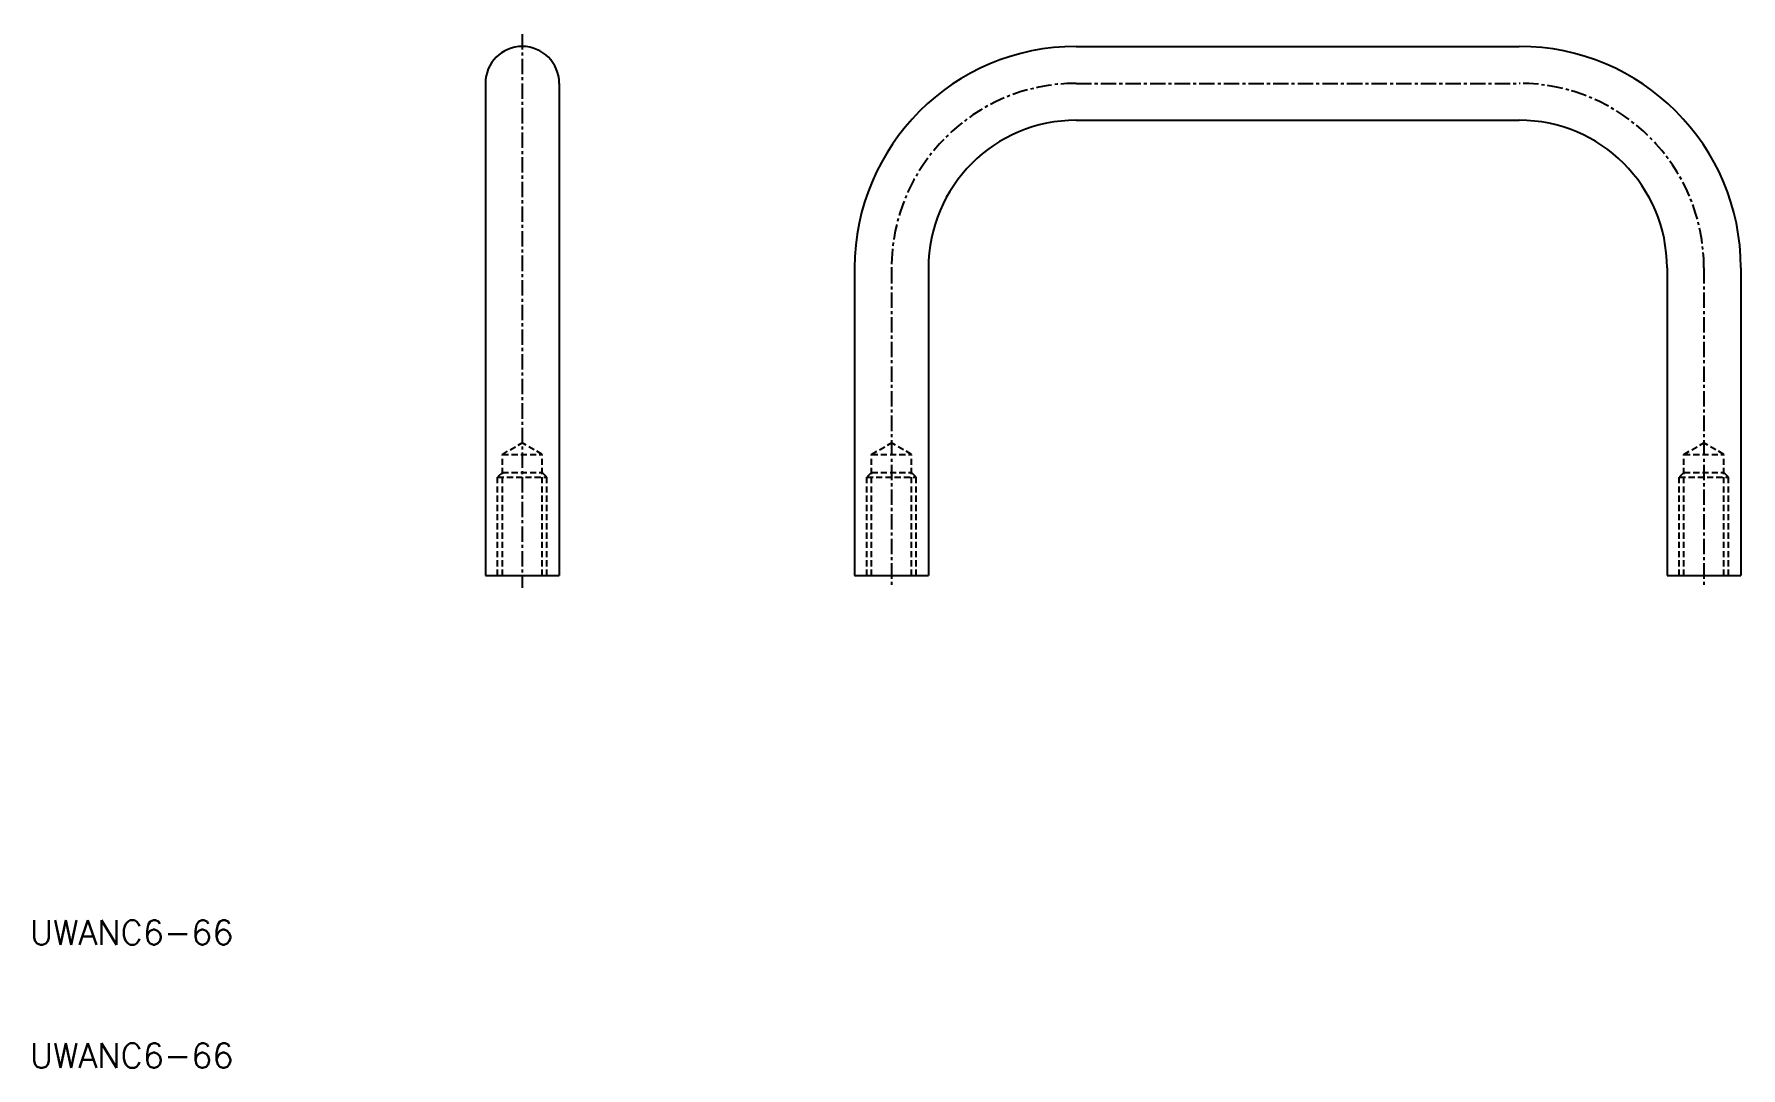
# Model space of a CAD drawing. Extents: x -20 to 119, y 10 to 94.
import ezdxf

# ---------------------------------------------------------------- set-up
doc = ezdxf.new("R2010")
doc.units = 0
doc.linetypes.add('CENTER', pattern=[2, 1.25, -0.25, 0.25, -0.25])
doc.linetypes.add('DASHED', pattern=[0.75, 0.5, -0.25])
doc.layers.get('0').update_dxf_attribs({"linetype": 'CONTINUOUS'})
doc.layers.add('CENTER', color=1, linetype='CENTER')
doc.styles.get("Standard").update_dxf_attribs({"font": 'txt.shx'})

msp = doc.modelspace()

# ---------------------------------------------------------------- linework, layer by layer
at = {"color": 7, "linetype": 'CONTINUOUS'}
for p, q in [((65, 93), (101, 93)), ((17, 90), (17, 50)), ((23, 90), (23, 50)), ((65, 87), (101, 87)), ((47, 75), (47, 50)), ((53, 75), (53, 50)), ((113, 75), (113, 50)), ((119, 75), (119, 50)), ((17, 50), (23, 50)), ((47, 50), (53, 50)), ((113, 50), (119, 50))]:
    msp.add_line(p, q, dxfattribs=at)
at = {"color": 3, "linetype": 'DASHED'}
for p, q in [((18.38, 59.85), (20, 60.79)), ((18.38, 50), (18.38, 59.85)), ((18.38, 59.85), (21.62, 59.85)), ((21.62, 59.85), (20, 60.79)), ((21.62, 50), (21.62, 59.85)), ((48.38, 59.85), (50, 60.79)), ((48.38, 50), (48.38, 59.85)), ((48.38, 59.85), (51.62, 59.85)), ((51.62, 59.85), (50, 60.79)), ((51.62, 50), (51.62, 59.85)), ((114.38, 59.85), (116, 60.79)), ((114.38, 50), (114.38, 59.85)), ((114.38, 59.85), (117.62, 59.85)), ((117.62, 59.85), (116, 60.79)), ((117.62, 50), (117.62, 59.85)), ((18.38, 58.38), (18, 58)), ((18.38, 58.38), (21.62, 58.38)), ((21.62, 58.38), (22, 58)), ((48.38, 58.38), (48, 58)), ((48.38, 58.38), (51.62, 58.38)), ((51.62, 58.38), (52, 58)), ((114.38, 58.38), (114, 58)), ((114.38, 58.38), (117.62, 58.38)), ((117.62, 58.38), (118, 58)), ((18, 58), (22, 58)), ((18, 50), (18, 58)), ((22, 50), (22, 58)), ((48, 58), (52, 58)), ((48, 50), (48, 58)), ((52, 50), (52, 58)), ((114, 58), (118, 58)), ((114, 50), (114, 58)), ((118, 50), (118, 58))]:
    msp.add_line(p, q, dxfattribs=at)
at = {"color": 7, "linetype": 'CONTINUOUS'}
for centre, radius, start, end in [((20, 90), 3, 0, 180), ((65, 75), 18, 90, 180), ((101, 75), 18, 0, 90), ((65, 75), 12, 90, 180), ((101, 75), 12, 0, 90)]:
    msp.add_arc(centre, radius, start, end, dxfattribs=at)
at = {"layer": 'CENTER', "color": 1, "linetype": 'CENTER'}
for p, q in [((20, 94), (20, 49)), ((65, 90), (101, 90)), ((50, 75), (50, 49)), ((116, 75), (116, 49))]:
    msp.add_line(p, q, dxfattribs=at)
for centre, start, end in [((65, 75), 90, 180), ((101, 75), 0, 90)]:
    msp.add_arc(centre, 15, start, end, dxfattribs=at)

# ---------------------------------------------------------------- texts
at = {"color": 7, "linetype": 'CONTINUOUS'}
for p in [(-20, 20), (-20, 10)]:
    msp.add_text('UWANC6-66', height=2, dxfattribs=at).set_placement(p)

doc.saveas('drawing.dxf')
